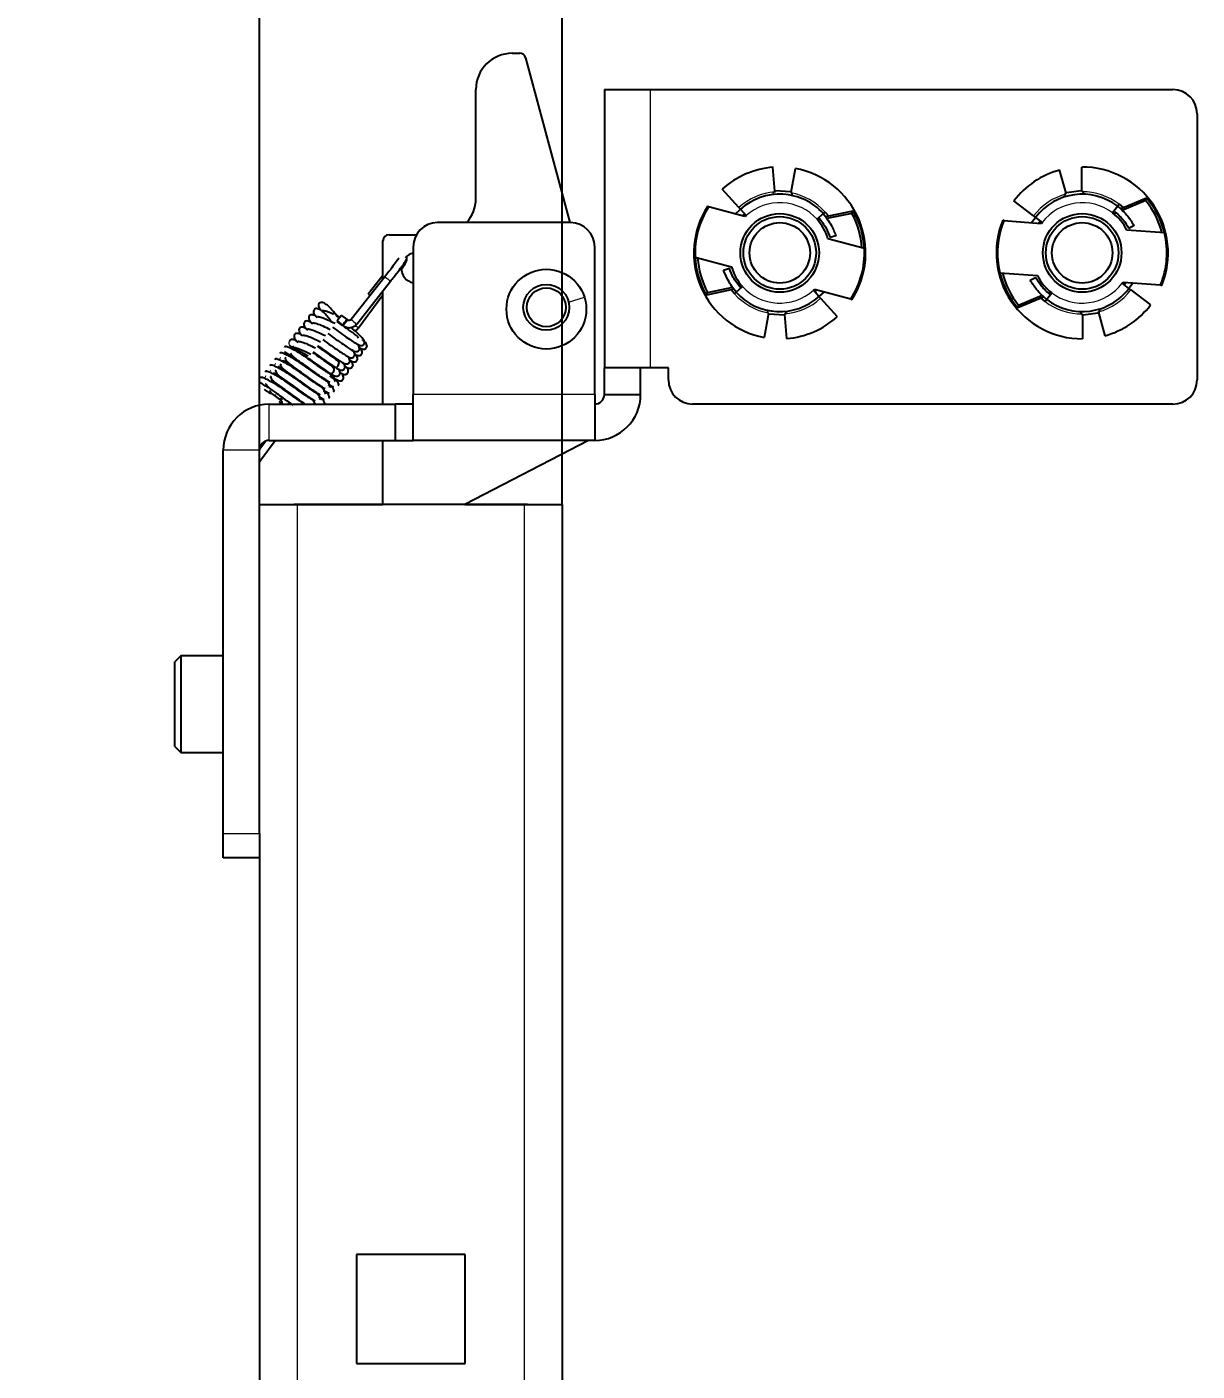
# Model space of a CAD drawing. Header units: millimetres. Extents: x -591 to 844, y -456 to 1988.
# Drawn here: x 104.4 to 201.1, y 1770.4 to 1881.5 of the extents above; entities that cross this region are included whole.
import ezdxf

# ---------------------------------------------------------------- set-up
doc = ezdxf.new("R2010")
doc.units = ezdxf.units.MM
doc.layers.add('FORMAT', color=7, linetype='Continuous')
doc.styles.add('SLDTEXTSTYLE0', font='TXT', dxfattribs={"width": 0.75})
doc.dimstyles.new('SLDDIMSTYLE1', dxfattribs={"dimtxt": 20, "dimasz": 10, "dimexe": 0, "dimexo": 0.0625, "dimgap": 5, "dimtad": 2, "dimdec": 1, "dimrnd": 1e-09, "dimzin": 12, "dimdsep": 46, "dimtxsty": 'SLDTEXTSTYLE0', "dimsah": 1, "dimcen": 0.09, "dimadec": 0, "dimazin": 3, "dimtfac": 1, "dimtmove": 0, "dimatfit": 0, "dimfxl": 0, "dimfrac": 2, "dimtolj": 1, "dimtzin": 12, "dimarcsym": 0})

# ---------------------------------------------------------------- blocks, each defined once
blk = doc.blocks.new('_D_6')
at = {"layer": 'FORMAT'}
for p, q in [((123.6, 1842.03), (123.6, 1908.14)), ((148.6, 1842.03), (148.6, 1908.14)), ((123.6, 1907.14), (104.37, 1907.14)), ((123.6, 1907.14), (148.6, 1907.14)), ((148.6, 1907.14), (167.83, 1907.14))]:
    blk.add_line(p, q, dxfattribs=at)
for points in [[(123.6, 1907.14), (113.6, 1908.68), (113.6, 1905.6)], [(148.6, 1907.14), (158.6, 1905.6), (158.6, 1908.68)]]:
    blk.add_solid(points, dxfattribs=at)
at = {"layer": 'FORMAT', "insert": (121.32, 1932.92), "char_height": 20, "attachment_point": 1, "style": 'SLDTEXTSTYLE0'}
blk.add_mtext('25', dxfattribs=at)

msp = doc.modelspace()

# ---------------------------------------------------------------- linework, layer by layer
at = {"color": 7, "linetype": 'Continuous', "lineweight": 25}
for p, q in [((144.48, 1879.32), (145.1, 1879.32)), ((145.58, 1878.95), (149.25, 1865.32)), ((141.48, 1867.32), (141.48, 1876.32)), ((152.1, 1876.32), (152.1, 1853.32)), ((152.1, 1876.32), (155.9, 1876.32)), ((155.9, 1876.32), (199.1, 1876.32)), ((201.1, 1874.32), (201.1, 1852.32)), ((166.19, 1867.92), (166.04, 1869.9)), ((167.53, 1867.85), (167.89, 1869.81)), ((190.26, 1867.76), (189.73, 1869.68)), ((191.58, 1867.94), (191.57, 1869.92)), ((163.22, 1866.58), (161.84, 1868.1)), ((167.48, 1867.88), (166.25, 1867.95)), ((191.52, 1867.96), (190.3, 1867.79)), ((187.58, 1865.88), (185.95, 1867.13)), ((194.66, 1866.84), (194.54, 1866.68)), ((194.66, 1866.84), (194.98, 1866.57)), ((194.75, 1866.47), (196.91, 1867.38)), ((196.85, 1867.14), (194.9, 1866.32)), ((196.85, 1867.14), (196.91, 1867.38)), ((160.76, 1866.61), (160.64, 1866.69)), ((163.72, 1865.82), (160.72, 1866.62)), ((162.92, 1866.03), (163.35, 1866.43)), ((163.22, 1866.58), (163.35, 1866.43)), ((163.35, 1866.43), (163.82, 1865.91)), ((163.69, 1866.06), (163.49, 1865.88)), ((170.2, 1866.07), (169.68, 1865.6)), ((169.79, 1865.7), (169.84, 1865.71)), ((170.35, 1866.2), (170.2, 1866.07)), ((170.35, 1866.2), (170.62, 1865.88)), ((170.37, 1865.82), (172.67, 1866.31)), ((172.56, 1866.09), (170.49, 1865.65)), ((172.56, 1866.09), (172.67, 1866.31)), ((187.38, 1865.3), (187.74, 1865.76)), ((187.58, 1865.88), (187.74, 1865.76)), ((187.74, 1865.76), (188.3, 1865.34)), ((194.54, 1866.68), (194.11, 1866.13)), ((194.2, 1866.24), (194.25, 1866.27)), ((194.41, 1866.11), (194.22, 1866.04)), ((149.3, 1865.32), (138.3, 1865.32)), ((169.97, 1865.54), (169.77, 1865.49)), ((185.16, 1865.46), (185.03, 1865.52)), ((188.22, 1865.23), (185.12, 1865.47)), ((188.14, 1865.46), (187.98, 1865.25)), ((188.22, 1865.39), (188.07, 1865.24)), ((198.4, 1864.47), (195.3, 1864.7)), ((195.89, 1865.08), (195.45, 1864.85)), ((133.8, 1860.65), (133.8, 1863.82)), ((134.3, 1864.32), (136.57, 1864.32)), ((173.59, 1863.18), (170.58, 1863.98)), ((171.24, 1864.24), (170.76, 1864.1)), ((136.3, 1863.32), (136.3, 1851.12)), ((151.3, 1851.12), (151.3, 1863.32)), ((159.61, 1862.47), (162.61, 1861.66)), ((161.96, 1861.4), (162.44, 1861.55)), ((184.79, 1861.18), (187.9, 1860.95)), ((133.95, 1860.85), (131.16, 1857.31)), ((131.63, 1856.94), (134.42, 1860.47)), ((133.8, 1860.96), (132.58, 1859.42)), ((134.42, 1860.47), (134.42, 1860.47)), ((162.99, 1859.58), (163.51, 1860.05)), ((163.23, 1860.11), (163.42, 1860.15)), ((187.3, 1860.57), (187.75, 1860.8)), ((195.46, 1859.89), (194.9, 1860.31)), ((194.97, 1860.25), (195.13, 1860.4)), ((194.98, 1860.41), (198.08, 1860.18)), ((195.06, 1860.19), (195.22, 1860.4)), ((195.81, 1860.35), (195.46, 1859.89)), ((198.04, 1860.19), (198.17, 1860.13)), ((131.78, 1856.63), (133.8, 1859.36)), ((133.8, 1850.32), (133.8, 1859.68)), ((162.83, 1859.82), (160.53, 1859.33)), ((160.53, 1859.33), (160.63, 1859.56)), ((160.63, 1859.56), (162.71, 1860)), ((162.85, 1859.44), (162.58, 1859.77)), ((162.85, 1859.44), (162.99, 1859.58)), ((163.4, 1859.95), (163.35, 1859.93)), ((169.84, 1859.22), (169.38, 1859.74)), ((169.47, 1859.83), (172.48, 1859.02)), ((169.51, 1859.59), (169.7, 1859.77)), ((170.28, 1859.61), (169.84, 1859.22)), ((169.98, 1859.07), (169.84, 1859.22)), ((169.98, 1859.07), (171.35, 1857.55)), ((172.43, 1859.04), (172.55, 1858.96)), ((188.45, 1859.18), (186.28, 1858.27)), ((186.34, 1858.51), (188.3, 1859.33)), ((188.54, 1858.81), (188.21, 1859.08)), ((188.54, 1858.81), (188.66, 1858.97)), ((188.66, 1858.97), (189.08, 1859.52)), ((188.79, 1859.53), (188.97, 1859.61)), ((188.99, 1859.4), (188.94, 1859.38)), ((195.62, 1859.76), (195.46, 1859.89)), ((195.62, 1859.76), (197.25, 1858.52)), ((186.28, 1858.27), (186.34, 1858.51)), ((191.67, 1857.69), (192.89, 1857.86)), ((192.94, 1857.89), (193.46, 1855.97)), ((130.04, 1857.18), (130.43, 1856.87)), ((130.8, 1857.34), (130.41, 1857.65)), ((130.43, 1856.87), (130.51, 1856.81)), ((130.88, 1857.28), (130.8, 1857.34)), ((131.16, 1857.31), (131.16, 1857.31)), ((165.67, 1857.8), (165.31, 1855.84)), ((165.72, 1857.77), (166.95, 1857.7)), ((167, 1857.73), (167.16, 1855.75)), ((191.62, 1857.71), (191.62, 1855.72)), ((125.67, 1854.68), (125.72, 1854.63)), ((126.12, 1855.56), (126.07, 1855.53)), ((126.08, 1855.19), (126.13, 1855.14)), ((126.76, 1854.62), (126.75, 1854.77)), ((124.87, 1853.65), (124.92, 1853.61)), ((125.27, 1854.16), (125.32, 1854.12)), ((125.96, 1853.6), (125.94, 1853.74)), ((126.36, 1854.11), (126.34, 1854.25)), ((124.06, 1852.63), (124.11, 1852.59)), ((124.47, 1853.14), (124.51, 1853.1)), ((125.16, 1852.57), (125.14, 1852.72)), ((125.56, 1853.08), (125.54, 1853.23)), ((155.9, 1853.32), (152.1, 1853.32)), ((152.1, 1851.12), (152.1, 1853.32)), ((155.1, 1851.12), (155.1, 1853.32)), ((157.4, 1853.32), (155.9, 1853.32)), ((157.4, 1852.32), (157.4, 1853.32)), ((123.66, 1852.12), (123.71, 1852.08)), ((123.98, 1851.55), (124.03, 1851.51)), ((124.76, 1852.06), (124.74, 1852.21)), ((124.4, 1850.32), (134.8, 1850.32)), ((124.9, 1850.99), (125.29, 1850.68)), ((125.27, 1850.46), (125.38, 1850.38)), ((125.29, 1850.68), (125.37, 1850.62)), ((125.4, 1850.34), (125.39, 1850.32)), ((126.02, 1850.32), (126.03, 1850.47)), ((128.21, 1850.3), (128.1, 1850.37)), ((128.18, 1850.38), (128.34, 1850.28)), ((134.8, 1850.32), (134.8, 1847.32)), ((136.3, 1850.32), (134.8, 1850.32)), ((136.3, 1847.32), (136.3, 1851.12)), ((151.3, 1851.12), (151.3, 1847.32)), ((152.1, 1851.12), (155.1, 1851.12)), ((199.1, 1850.32), (159.4, 1850.32)), ((124.12, 1847.27), (123.6, 1846.57)), ((123.66, 1846.84), (123.92, 1847.17)), ((123.71, 1845.71), (124.9, 1847.32)), ((124.4, 1847.32), (134.8, 1847.32)), ((133.8, 1842.02), (133.8, 1847.32)), ((134.8, 1847.32), (136.3, 1847.32)), ((151.3, 1847.32), (136.3, 1847.32)), ((150.8, 1847.32), (140.56, 1842.02)), ((120.6, 1814.82), (120.6, 1846.52)), ((123.6, 1814.82), (123.6, 1846.52)), ((123.6, 1845.56), (123.71, 1845.71)), ((123.71, 1845.71), (123.71, 1845.71)), ((123.6, 1842.02), (126.7, 1842.02)), ((126.7, 1842.03), (126.45, 1842.02)), ((126.7, 1842.03), (133.8, 1842.03)), ((145.5, 1842.02), (126.7, 1842.02)), ((140.58, 1842.03), (145.5, 1842.03)), ((145.5, 1842.02), (148.6, 1842.02)), ((148.6, 1842.02), (148.6, -229.6)), ((117.1, 1829.52), (116.6, 1829.02)), ((116.6, 1822.02), (116.6, 1829.02)), ((120.6, 1829.52), (117.1, 1829.52)), ((117.1, 1829.52), (117.1, 1821.52)), ((116.6, 1822.02), (117.1, 1821.52)), ((117.1, 1821.52), (120.6, 1821.52)), ((120.6, 1812.82), (120.6, 1814.82)), ((123.6, 1814.82), (123.6, 1812.82)), ((123.6, 1812.82), (120.6, 1812.82)), ((123.6, 1812.82), (123.6, -221.98)), ((140.6, 1780.02), (131.6, 1780.02)), ((131.6, 1780.02), (131.6, 1771.02)), ((140.6, 1771.02), (140.6, 1780.02)), ((131.6, 1771.02), (140.6, 1771.02))]:
    msp.add_line(p, q, dxfattribs=at)
at = {"color": 8, "linetype": 'Continuous', "lineweight": 18}
for p, q in [((155.9, 1876.32), (155.9, 1853.32)), ((133.95, 1860.85), (133.95, 1860.85)), ((149.15, 1858.75), (150.46, 1859.17)), ((124.4, 1847.32), (124.4, 1850.32)), ((151.3, 1851.12), (136.3, 1851.12)), ((123.6, 1846.52), (120.6, 1846.52)), ((126.7, 1842.02), (126.7, 1842.03)), ((126.7, 1842.02), (126.7, -217.35)), ((145.5, 1842.02), (145.5, 1842.03)), ((145.5, -232.5), (145.5, 1842.02)), ((120.6, 1814.82), (123.6, 1814.82))]:
    msp.add_line(p, q, dxfattribs=at)
at = {"color": 7, "linetype": 'Continuous', "lineweight": 25, "flags": 128}
for points in [[(130.04, 1857.18), (130.04, 1857.21), (130.06, 1857.27), (130.12, 1857.36), (130.18, 1857.45), (130.26, 1857.54), (130.33, 1857.61), (130.38, 1857.65), (130.41, 1857.65), (130.41, 1857.65)], [(124.89, 1847.32), (124.9, 1847.32), (124.89, 1847.32)]]:
    msp.add_lwpolyline(points, dxfattribs=at)
at = {"color": 8, "linetype": 'Continuous', "lineweight": 18, "flags": 128}
for points in [[(130.43, 1856.87), (130.43, 1856.87), (130.45, 1856.89), (130.49, 1856.93), (130.56, 1857.01), (130.63, 1857.1), (130.7, 1857.19), (130.76, 1857.27), (130.79, 1857.32), (130.8, 1857.34), (130.8, 1857.34)], [(125.4, 1850.34), (125.4, 1850.34), (125.42, 1850.32)]]:
    msp.add_lwpolyline(points, dxfattribs=at)
at = {"color": 7, "linetype": 'Continuous', "lineweight": 25}
for centre, radius in [((166.6, 1862.82), 3.25), ((166.6, 1862.82), 3), ((191.6, 1862.82), 3.25), ((191.6, 1862.82), 3), ((166.6, 1862.82), 2.5), ((191.6, 1862.82), 2.5), ((147.31, 1858.17), 3.3), ((147.3, 1858.32), 1.9), ((147.3, 1858.32), 1.61)]:
    msp.add_circle(centre, radius, dxfattribs=at)
for centre, radius, start, end in [((144.48, 1876.32), 3, 90, 180), ((145.1, 1878.82), 0.5, 15.0795, 90), ((199.1, 1874.32), 2, 0, 90), ((166.6, 1862.82), 7.1, 94.5192, 132.0192), ((166.6, 1862.82), 7.1, 327.0192, 79.5192), ((191.6, 1862.82), 7.1, 105.2121, 142.7121), ((191.6, 1862.82), 7.1, 337.7121, 90.2121), ((138.48, 1867.32), 3, 318.1897, 0), ((166.6, 1862.82), 4.85, 42.0192, 132.0192), ((191.6, 1862.82), 4.85, 52.7121, 142.7121), ((191.6, 1862.82), 6.8, 14.1439, 39.3765), ((191.6, 1862.82), 7, 13.5992, 40.5992), ((166.6, 1862.82), 7.1, 147.0192, 259.5192), ((166.6, 1862.82), 7, 147.1321, 182.9064), ((166.6, 1862.82), 4.15, 132.0192, 133.8162), ((166.6, 1862.82), 4.15, 16.2223, 42.0192), ((166.6, 1862.82), 6.8, 3.4511, 28.6836), ((166.6, 1862.82), 7, 2.9064, 29.9064), ((191.6, 1862.82), 4.15, 26.9151, 52.7121), ((138.3, 1863.32), 2, 90, 180), ((149.3, 1863.32), 2, 0, 90), ((191.6, 1862.82), 7.1, 157.7121, 270.2121), ((191.6, 1862.82), 7, 157.825, 193.5992), ((191.6, 1862.82), 4.15, 142.7121, 144.5091), ((134.3, 1863.82), 0.5, 90, 180), ((191.6, 1862.82), 7, 337.825, 13.5992), ((136.55, 1861.57), 1.25, 101.537, 137.2226), ((166.6, 1862.82), 7, 182.9064, 209.9064), ((166.6, 1862.82), 6.8, 183.4511, 208.6836), ((166.6, 1862.82), 7, 327.1321, 2.9064), ((136.55, 1861.57), 1.25, 180, 258.463), ((166.6, 1862.82), 4.15, 196.2223, 222.0192), ((191.6, 1862.82), 7, 193.5992, 220.5992), ((191.6, 1862.82), 6.8, 194.1439, 219.3765), ((191.6, 1862.82), 4.15, 206.9151, 232.7121), ((191.6, 1862.82), 4.15, 322.7121, 324.5091), ((135.2, 1862.51), 4.05, 229.7314, 232.4533), ((166.6, 1862.82), 4.85, 222.0192, 312.0192), ((166.6, 1862.82), 4.15, 312.0192, 313.8162), ((191.6, 1862.82), 4.85, 232.7121, 322.7121), ((191.6, 1862.82), 7.1, 285.2121, 322.7121), ((166.6, 1862.82), 7.1, 274.5192, 312.0192), ((159.4, 1852.32), 2, 180, 270), ((199.1, 1852.32), 2, 270, 0), ((124.4, 1846.52), 3.8, 90, 180), ((151.3, 1851.12), 3.8, 270, 0), ((151.3, 1851.12), 0.8, 270, 0), ((124.4, 1846.52), 0.8, 90, 180), ((145.5, 1838.93), 3.1, 85.3967, 90)]:
    msp.add_arc(centre, radius, start, end, dxfattribs=at)
at = {"color": 8, "linetype": 'Continuous', "lineweight": 18}
for centre, radius, start, end in [((166.6, 1862.82), 5.05, 94.5192, 132.0192), ((191.6, 1862.82), 5.05, 52.7121, 90.2121), ((166.6, 1862.82), 4.15, 42.0192, 132.0192), ((166.6, 1862.82), 5.05, 42.0192, 79.5192), ((191.6, 1862.82), 5.05, 105.2121, 142.7121), ((191.6, 1862.82), 4.15, 52.7121, 142.7121), ((145, 1874.35), 17.44, 230.7113, 232.6809), ((166.6, 1862.82), 4.15, 222.0192, 312.0192), ((191.6, 1862.82), 4.15, 232.7121, 322.7121), ((166.6, 1862.82), 5.05, 222.0192, 259.5192), ((166.6, 1862.82), 5.05, 274.5192, 312.0192), ((191.6, 1862.82), 5.05, 285.2121, 322.7121), ((191.6, 1862.82), 5.05, 232.7121, 270.2121), ((128.53, 1858.76), 2.78, 315.5111, 327.8892), ((142.07, 1870.64), 17.22, 230.7026, 232.6978), ((137.33, 1864.57), 9.69, 233.0415, 235.052), ((126.31, 1855.38), 0.295, 115.8344, 267.3472), ((124.31, 1851.72), 1.43, 313.3522, 323.8809), ((124.37, 1851.67), 1.45, 313.3721, 323.9619), ((125.25, 1847.99), 2.75, 233.1851, 236.0311)]:
    msp.add_arc(centre, radius, start, end, dxfattribs=at)
at = {"color": 7, "linetype": 'Continuous', "lineweight": 25}
for points, knots in [([(166.05, 1867.64), (166.09, 1867.79), (166.14, 1867.96), (166.23, 1867.9), (166.25, 1867.89)], [0, 0, 0, 0, 0.832234, 1, 1, 1, 1]), ([(167.65, 1867.56), (167.62, 1867.71), (167.59, 1867.88), (167.49, 1867.83), (167.47, 1867.82)], [0, 0, 0, 0, 0.8322341, 1, 1, 1, 1]), ([(191.75, 1867.67), (191.7, 1867.81), (191.63, 1867.98), (191.54, 1867.91), (191.53, 1867.9)], [0, 0, 0, 0, 0.832234, 1, 1, 1, 1]), ([(190.16, 1867.46), (190.18, 1867.6), (190.19, 1867.78), (190.3, 1867.74), (190.31, 1867.73)], [0, 0, 0, 0, 0.832234, 1, 1, 1, 1]), ([(169.83, 1865.74), (170.05, 1865.46), (170.44, 1864.95), (170.66, 1864.36), (170.76, 1864.1)], [0, 0, 0, 0, 0.559785, 1, 1, 1, 1]), ([(170.2, 1866.07), (170.44, 1865.75), (170.87, 1865.19), (171.12, 1864.53), (171.24, 1864.24)], [0, 0, 0, 0, 0.559866, 1, 1, 1, 1]), ([(194.23, 1866.28), (194.5, 1866.05), (194.98, 1865.63), (195.3, 1865.09), (195.45, 1864.85)], [0, 0, 0, 0, 0.559785, 1, 1, 1, 1]), ([(194.54, 1866.68), (194.83, 1866.42), (195.35, 1865.94), (195.73, 1865.34), (195.89, 1865.08)], [0, 0, 0, 0, 0.559866, 1, 1, 1, 1]), ([(135.1, 1862.38), (135.08, 1862.35), (135, 1862.23), (134.73, 1861.86), (134.35, 1861.35), (134.07, 1860.99), (133.95, 1860.85)], [0, 0, 0, 0, 0.120445, 0.428404, 0.764758, 1, 1, 1, 1]), ([(134.42, 1860.47), (134.51, 1860.59), (134.77, 1860.92), (135.18, 1861.45), (135.55, 1861.96), (135.7, 1862.19), (135.76, 1862.31), (135.78, 1862.38), (135.79, 1862.46), (135.78, 1862.51), (135.77, 1862.53)], [0, 0, 0, 0, 0.122972, 0.357795, 0.597296, 0.840144, 0.906241, 0.947144, 0.977555, 1, 1, 1, 1]), ([(135.31, 1861.45), (135.38, 1861.55), (135.58, 1861.83), (135.68, 1862), (135.74, 1862.11), (135.76, 1862.17), (135.77, 1862.24), (135.77, 1862.3), (135.76, 1862.32)], [0, 0, 0, 0, 0.243765, 0.698545, 0.834124, 0.900377, 0.952573, 1, 1, 1, 1]), ([(162.99, 1859.58), (162.76, 1859.89), (162.33, 1860.46), (162.07, 1861.11), (161.96, 1861.4)], [0, 0, 0, 0, 0.559866, 1, 1, 1, 1]), ([(163.37, 1859.91), (163.15, 1860.19), (162.75, 1860.69), (162.53, 1861.29), (162.44, 1861.55)], [0, 0, 0, 0, 0.559785, 1, 1, 1, 1]), ([(188.66, 1858.97), (188.37, 1859.23), (187.84, 1859.7), (187.47, 1860.3), (187.3, 1860.57)], [0, 0, 0, 0, 0.559866, 1, 1, 1, 1]), ([(188.96, 1859.36), (188.69, 1859.6), (188.22, 1860.02), (187.89, 1860.56), (187.75, 1860.8)], [0, 0, 0, 0, 0.5597848, 1, 1, 1, 1]), ([(129.54, 1857.14), (129.35, 1857.39), (129.05, 1857.77), (128.65, 1858.12), (128.35, 1858.24), (128.16, 1858.2), (128.07, 1858.08), (128.04, 1857.84), (128.19, 1857.66), (128.28, 1857.55)], [0, 0, 0, 0, 0.254321, 0.402331, 0.510907, 0.662194, 0.742939, 0.830862, 1, 1, 1, 1]), ([(130.09, 1857.48), (129.85, 1857.79), (129.51, 1858.24), (129.06, 1858.63), (128.75, 1858.74), (128.56, 1858.71), (128.47, 1858.59), (128.44, 1858.35), (128.59, 1858.18), (128.68, 1858.06)], [0, 0, 0, 0, 0.298435, 0.437746, 0.539892, 0.682205, 0.758172, 0.840902, 1, 1, 1, 1]), ([(128.78, 1858.08), (128.77, 1858.08), (128.75, 1858.06), (128.85, 1858.08), (129.15, 1858), (129.47, 1857.88), (129.68, 1857.78), (129.7, 1857.77)], [0, 0, 0, 0, 0.0216117, 0.2770337, 0.5940052, 0.961278, 1, 1, 1, 1]), ([(130.29, 1857.42), (130.17, 1857.52), (129.97, 1857.69), (129.8, 1857.85), (129.73, 1857.91)], [0, 0, 0, 0, 0.595665, 1, 1, 1, 1]), ([(165.55, 1858.09), (165.58, 1857.94), (165.61, 1857.77), (165.71, 1857.82), (165.72, 1857.83)], [0, 0, 0, 0, 0.832234, 1, 1, 1, 1]), ([(167.15, 1858.01), (167.11, 1857.86), (167.06, 1857.69), (166.96, 1857.75), (166.95, 1857.76)], [0, 0, 0, 0, 0.832234, 1, 1, 1, 1]), ([(191.45, 1857.98), (191.5, 1857.84), (191.56, 1857.67), (191.65, 1857.74), (191.67, 1857.75)], [0, 0, 0, 0, 0.832234, 1, 1, 1, 1]), ([(193.03, 1858.19), (193.02, 1858.04), (193, 1857.86), (192.9, 1857.91), (192.88, 1857.92)], [0, 0, 0, 0, 0.8322341, 1, 1, 1, 1]), ([(128, 1856.94), (127.94, 1857), (127.79, 1857.13), (127.54, 1857.21), (127.35, 1857.18), (127.27, 1857.06), (127.24, 1856.82), (127.38, 1856.64), (127.48, 1856.53)], [0, 0, 0, 0, 0.1166621, 0.2771251, 0.5007524, 0.6200676, 0.7499614, 1, 1, 1, 1]), ([(128.4, 1857.45), (128.34, 1857.51), (128.2, 1857.64), (127.95, 1857.72), (127.75, 1857.69), (127.67, 1857.57), (127.65, 1857.32), (127.79, 1857.11), (127.92, 1856.98), (127.92, 1856.98)], [0, 0, 0, 0, 0.112049, 0.265984, 0.480497, 0.594967, 0.7196, 0.988872, 1, 1, 1, 1]), ([(127.98, 1857.05), (128, 1857.05), (128.03, 1857.05), (128.34, 1856.99), (128.83, 1856.79), (129.23, 1856.59), (129.44, 1856.49)], [0, 0, 0, 0, 0.148836, 0.396558, 0.683727, 1, 1, 1, 1]), ([(128.39, 1857.56), (128.4, 1857.56), (128.44, 1857.56), (128.75, 1857.5), (129.23, 1857.3), (129.63, 1857.1), (129.84, 1857)], [0, 0, 0, 0, 0.149242, 0.397523, 0.685271, 1, 1, 1, 1]), ([(131.78, 1855.78), (131.76, 1855.82), (131.73, 1855.9), (131.5, 1856.07), (131.19, 1856.3), (130.85, 1856.54), (130.45, 1856.83), (130.16, 1857.03), (130.01, 1857.14)], [0, 0, 0, 0, 0.134267, 0.352185, 0.489336, 0.645657, 0.817803, 1, 1, 1, 1]), ([(130.51, 1856.81), (130.6, 1856.76), (130.77, 1856.65), (131.08, 1856.62), (131.37, 1856.71), (131.55, 1856.84), (131.62, 1856.93), (131.63, 1856.94)], [0, 0, 0, 0, 0.241852, 0.482958, 0.724075, 0.954441, 1, 1, 1, 1]), ([(131.16, 1857.31), (131.15, 1857.3), (131.11, 1857.26), (131.04, 1857.24), (130.96, 1857.24), (130.91, 1857.26), (130.89, 1857.28), (130.88, 1857.28)], [0, 0, 0, 0, 0.2417112, 0.4817196, 0.7220595, 0.953296, 1, 1, 1, 1]), ([(126.5, 1855.61), (126.48, 1855.62), (126.43, 1855.65), (126.37, 1855.67), (126.3, 1855.67), (126.22, 1855.66), (126.15, 1855.63), (126.12, 1855.59), (126.11, 1855.58)], [0, 0, 0, 0, 0.16821, 0.334597, 0.492682, 0.639712, 0.895455, 1, 1, 1, 1]), ([(126.79, 1855.41), (126.72, 1855.47), (126.58, 1855.6), (126.35, 1855.68), (126.24, 1855.65), (126.19, 1855.63)], [0, 0, 0, 0, 0.263202, 0.6223385, 1, 1, 1, 1]), ([(127.19, 1855.93), (127.13, 1855.98), (126.98, 1856.11), (126.73, 1856.19), (126.54, 1856.16), (126.46, 1856.04), (126.43, 1855.8), (126.57, 1855.64), (126.66, 1855.53)], [0, 0, 0, 0, 0.118567, 0.282042, 0.509898, 0.631431, 0.76371, 1, 1, 1, 1]), ([(127.59, 1856.43), (127.53, 1856.49), (127.39, 1856.62), (127.14, 1856.7), (126.95, 1856.67), (126.86, 1856.55), (126.84, 1856.31), (126.98, 1856.13), (127.08, 1856.01)], [0, 0, 0, 0, 0.116537, 0.277021, 0.500692, 0.620012, 0.749896, 1, 1, 1, 1]), ([(127.17, 1856.04), (127.19, 1856.03), (127.22, 1856.03), (127.53, 1855.97), (128.02, 1855.78), (128.42, 1855.57), (128.63, 1855.47)], [0, 0, 0, 0, 0.148028, 0.394639, 0.680654, 1, 1, 1, 1]), ([(127.58, 1856.55), (127.59, 1856.54), (127.63, 1856.54), (127.93, 1856.48), (128.42, 1856.28), (128.83, 1856.08), (129.04, 1855.98)], [0, 0, 0, 0, 0.148432, 0.395597, 0.682188, 1, 1, 1, 1]), ([(128.84, 1855.65), (129.06, 1855.49), (129.49, 1855.18), (130.08, 1854.76), (130.52, 1854.47), (130.9, 1854.24), (131.13, 1854.13), (131.3, 1854.16), (131.4, 1854.23), (131.47, 1854.35), (131.46, 1854.52), (131.4, 1854.64), (131.27, 1854.78), (131.26, 1854.78)], [0, 0, 0, 0, 0.15508, 0.29788, 0.419005, 0.519987, 0.674799, 0.726992, 0.761209, 0.792065, 0.843578, 0.998885, 1, 1, 1, 1]), ([(129.24, 1856.16), (129.47, 1856), (129.9, 1855.68), (130.49, 1855.27), (130.92, 1854.98), (131.3, 1854.74), (131.53, 1854.64), (131.71, 1854.67), (131.81, 1854.74), (131.87, 1854.86), (131.86, 1855.03), (131.81, 1855.15), (131.67, 1855.29), (131.67, 1855.29)], [0, 0, 0, 0, 0.1559383, 0.298743, 0.4198335, 0.5208454, 0.6756923, 0.7278856, 0.7621012, 0.7929537, 0.8444574, 0.9997624, 1, 1, 1, 1]), ([(129.64, 1856.67), (129.87, 1856.5), (130.3, 1856.19), (130.89, 1855.78), (131.33, 1855.48), (131.71, 1855.25), (131.94, 1855.15), (132.11, 1855.18), (132.21, 1855.25), (132.28, 1855.37), (132.27, 1855.54), (132.1, 1855.79), (131.69, 1856.19), (131.32, 1856.52), (131.16, 1856.66)], [0, 0, 0, 0, 0.120536, 0.230319, 0.323379, 0.401055, 0.520119, 0.560242, 0.586543, 0.610259, 0.649844, 0.769232, 0.897485, 1, 1, 1, 1]), ([(131.47, 1856.39), (131.48, 1856.39), (131.59, 1856.42), (131.69, 1856.52), (131.77, 1856.61), (131.78, 1856.63)], [0, 0, 0, 0, 0.1335936, 0.8570244, 1, 1, 1, 1]), ([(131.85, 1854.98), (131.98, 1854.92), (132.15, 1854.84), (132.32, 1854.88), (132.42, 1854.95), (132.49, 1855.08), (132.47, 1855.24), (132.37, 1855.41), (132.16, 1855.6), (132.1, 1855.66)], [0, 0, 0, 0, 0.285253, 0.383035, 0.447706, 0.505871, 0.601187, 0.885791, 1, 1, 1, 1]), ([(129.26, 1852.16), (129.23, 1852.17), (129.18, 1852.19), (128.98, 1852.32), (128.74, 1852.48), (128.41, 1852.71), (128.02, 1852.98), (127.54, 1853.32), (126.99, 1853.71), (126.42, 1854.08), (125.93, 1854.35), (125.57, 1854.52), (125.3, 1854.6), (125.28, 1854.54), (125.27, 1854.5)], [0, 0, 0, 0, 0.0714296, 0.1410831, 0.205433, 0.2627143, 0.3529382, 0.4190339, 0.5075199, 0.6319909, 0.7064074, 0.7927459, 0.891142, 1, 1, 1, 1]), ([(129.67, 1852.67), (129.64, 1852.68), (129.58, 1852.7), (129.39, 1852.82), (129.14, 1852.99), (128.81, 1853.21), (128.42, 1853.49), (127.95, 1853.83), (127.4, 1854.22), (126.82, 1854.59), (126.33, 1854.86), (125.97, 1855.03), (125.7, 1855.11), (125.68, 1855.05), (125.67, 1855.01)], [0, 0, 0, 0, 0.070834, 0.14046, 0.204799, 0.262083, 0.352331, 0.418393, 0.506857, 0.631338, 0.705759, 0.792061, 0.890442, 1, 1, 1, 1]), ([(125.69, 1854.65), (125.77, 1854.58), (125.93, 1854.44), (126.21, 1854.32), (126.34, 1854.25)], [0, 0, 0, 0, 0.505287, 1, 1, 1, 1]), ([(126.1, 1855.16), (126.18, 1855.09), (126.34, 1854.95), (126.74, 1854.78), (127.15, 1854.57), (127.46, 1854.39), (127.62, 1854.3)], [0, 0, 0, 0, 0.25864, 0.513489, 0.757273, 1, 1, 1, 1]), ([(126.15, 1854.53), (126.2, 1854.45), (126.29, 1854.3), (126.64, 1854.02), (127.09, 1853.71), (127.62, 1853.33), (128.15, 1852.95), (128.62, 1852.62), (128.98, 1852.38), (129.27, 1852.19), (129.36, 1852.15), (129.41, 1852.12)], [0, 0, 0, 0, 0.137088, 0.248655, 0.334921, 0.444456, 0.587859, 0.676604, 0.777548, 0.88764, 1, 1, 1, 1]), ([(126.43, 1855.08), (126.39, 1855.06), (126.31, 1855.01), (126.41, 1855.02), (126.71, 1854.96), (127.21, 1854.76), (127.61, 1854.56), (127.83, 1854.45)], [0, 0, 0, 0, 0.1867751, 0.3397809, 0.5298534, 0.7503998, 1, 1, 1, 1]), ([(126.77, 1855.53), (126.78, 1855.53), (126.82, 1855.52), (127.12, 1855.46), (127.61, 1855.27), (128.02, 1855.06), (128.23, 1854.96)], [0, 0, 0, 0, 0.147088, 0.393301, 0.678923, 1, 1, 1, 1]), ([(129.62, 1852.89), (129.63, 1852.9), (129.67, 1852.93), (129.82, 1853.19), (129.71, 1853.34), (129.48, 1853.53), (129.16, 1853.76), (128.82, 1854), (128.42, 1854.29), (128.14, 1854.49), (128, 1854.59)], [0, 0, 0, 0, 0.060221, 0.301118, 0.413411, 0.562347, 0.656204, 0.76307, 0.880614, 1, 1, 1, 1]), ([(128.03, 1854.63), (128.25, 1854.47), (128.68, 1854.16), (129.27, 1853.75), (129.71, 1853.45), (130.09, 1853.22), (130.32, 1853.11), (130.5, 1853.14), (130.6, 1853.21), (130.67, 1853.33), (130.66, 1853.5), (130.6, 1853.62), (130.46, 1853.76), (130.46, 1853.76)], [0, 0, 0, 0, 0.153363, 0.296153, 0.417346, 0.518269, 0.67301, 0.725203, 0.759423, 0.790284, 0.841817, 0.997129, 1, 1, 1, 1]), ([(130.02, 1853.4), (130.03, 1853.41), (130.07, 1853.44), (130.22, 1853.7), (130.11, 1853.85), (129.88, 1854.04), (129.57, 1854.26), (129.23, 1854.51), (128.83, 1854.79), (128.54, 1855), (128.4, 1855.1)], [0, 0, 0, 0, 0.06549, 0.304753, 0.416324, 0.564262, 0.657467, 0.763613, 0.880393, 1, 1, 1, 1]), ([(128.43, 1855.14), (128.66, 1854.98), (129.09, 1854.67), (129.67, 1854.26), (130.11, 1853.96), (130.49, 1853.73), (130.72, 1853.62), (130.9, 1853.65), (131, 1853.72), (131.07, 1853.84), (131.06, 1854.01), (131, 1854.13), (130.86, 1854.27), (130.86, 1854.27)], [0, 0, 0, 0, 0.154222, 0.297017, 0.418176, 0.519128, 0.673905, 0.726098, 0.760317, 0.791174, 0.842698, 0.998007, 1, 1, 1, 1]), ([(131.45, 1854.46), (131.45, 1854.46), (131.62, 1854.37), (131.76, 1854.32), (131.94, 1854.35), (132.04, 1854.43), (132.1, 1854.55), (132.09, 1854.72), (131.98, 1854.86), (131.89, 1854.97)], [0, 0, 0, 0, 0.004376, 0.328637, 0.438627, 0.511376, 0.576808, 0.684045, 1, 1, 1, 1]), ([(128.46, 1851.14), (128.43, 1851.15), (128.37, 1851.17), (128.17, 1851.3), (127.93, 1851.46), (127.59, 1851.69), (127.2, 1851.97), (126.73, 1852.31), (126.18, 1852.7), (125.61, 1853.07), (125.11, 1853.34), (124.76, 1853.5), (124.5, 1853.58), (124.47, 1853.52), (124.46, 1853.48)], [0, 0, 0, 0, 0.072622, 0.142331, 0.206702, 0.263977, 0.354153, 0.420316, 0.508847, 0.633296, 0.707705, 0.794116, 0.892543, 1, 1, 1, 1]), ([(128.86, 1851.65), (128.83, 1851.66), (128.78, 1851.68), (128.58, 1851.81), (128.33, 1851.97), (128, 1852.2), (127.61, 1852.47), (127.14, 1852.82), (126.58, 1853.21), (126.01, 1853.57), (125.52, 1853.84), (125.16, 1854.01), (124.9, 1854.09), (124.88, 1854.03), (124.86, 1853.99)], [0, 0, 0, 0, 0.072026, 0.141707, 0.206067, 0.263346, 0.353545, 0.419675, 0.508183, 0.632643, 0.707056, 0.793431, 0.891842, 1, 1, 1, 1]), ([(125.14, 1853.43), (125.15, 1853.43), (125.24, 1853.36), (125.4, 1853.29), (125.54, 1853.23)], [0, 0, 0, 0, 0.062159, 1, 1, 1, 1]), ([(125.36, 1853.66), (125.33, 1853.62), (125.28, 1853.56), (125.48, 1853.28), (125.83, 1853.01), (126.27, 1852.69), (126.8, 1852.32), (127.34, 1851.93), (127.8, 1851.6), (128.16, 1851.36), (128.46, 1851.17), (128.56, 1851.13), (128.6, 1851.1)], [0, 0, 0, 0, 0.143336, 0.262559, 0.357673, 0.431245, 0.524711, 0.647074, 0.722736, 0.80884, 0.9028, 1, 1, 1, 1]), ([(125.55, 1853.94), (125.55, 1853.94), (125.64, 1853.87), (125.8, 1853.8), (125.94, 1853.74)], [0, 0, 0, 0, 0.062662, 1, 1, 1, 1]), ([(125.76, 1854.17), (125.73, 1854.13), (125.69, 1854.07), (125.89, 1853.79), (126.23, 1853.52), (126.68, 1853.2), (127.21, 1852.82), (127.74, 1852.44), (128.21, 1852.11), (128.57, 1851.87), (128.87, 1851.68), (128.96, 1851.64), (129.01, 1851.61)], [0, 0, 0, 0, 0.143922, 0.263125, 0.358281, 0.431871, 0.525337, 0.6477, 0.723393, 0.809513, 0.903463, 1, 1, 1, 1]), ([(127.63, 1854.12), (127.85, 1853.96), (128.28, 1853.65), (128.86, 1853.24), (129.3, 1852.94), (129.68, 1852.71), (129.92, 1852.6), (130.09, 1852.63), (130.19, 1852.7), (130.26, 1852.82), (130.26, 1852.99), (130.2, 1853.11), (130.06, 1853.25), (130.05, 1853.25)], [0, 0, 0, 0, 0.152505, 0.295288, 0.416515, 0.51741, 0.672115, 0.724307, 0.758529, 0.789392, 0.840935, 0.99625, 1, 1, 1, 1]), ([(130.25, 1852.92), (130.27, 1852.91), (130.44, 1852.81), (130.6, 1852.76), (130.78, 1852.79), (130.87, 1852.86), (130.94, 1852.98), (130.93, 1853.15), (130.87, 1853.27), (130.73, 1853.4), (130.73, 1853.4)], [0, 0, 0, 0, 0.026667, 0.341775, 0.448732, 0.519486, 0.583132, 0.687475, 0.998784, 1, 1, 1, 1]), ([(130.65, 1853.43), (130.66, 1853.43), (130.83, 1853.33), (130.98, 1853.28), (131.16, 1853.31), (131.26, 1853.38), (131.33, 1853.51), (131.32, 1853.67), (131.2, 1853.82), (131.12, 1853.92)], [0, 0, 0, 0, 0.019383, 0.33748, 0.445428, 0.516833, 0.581062, 0.68635, 1, 1, 1, 1]), ([(131.05, 1853.95), (131.06, 1853.95), (131.22, 1853.85), (131.37, 1853.8), (131.55, 1853.83), (131.65, 1853.91), (131.71, 1854.03), (131.71, 1854.19), (131.59, 1854.34), (131.5, 1854.45)], [0, 0, 0, 0, 0.011955, 0.333103, 0.442062, 0.514132, 0.578957, 0.68521, 1, 1, 1, 1]), ([(127.3, 1850.32), (127.23, 1850.37), (127.1, 1850.46), (126.78, 1850.68), (126.39, 1850.95), (125.92, 1851.29), (125.36, 1851.69), (124.79, 1852.05), (124.3, 1852.32), (123.95, 1852.48), (123.69, 1852.56), (123.67, 1852.5), (123.66, 1852.46)], [0, 0, 0, 0, 0.062108, 0.129924, 0.236653, 0.315079, 0.419967, 0.567307, 0.655413, 0.757825, 0.874412, 1, 1, 1, 1]), ([(128.05, 1850.63), (128.03, 1850.64), (127.97, 1850.66), (127.77, 1850.79), (127.52, 1850.95), (127.19, 1851.18), (126.8, 1851.46), (126.32, 1851.8), (125.77, 1852.19), (125.2, 1852.56), (124.71, 1852.83), (124.36, 1852.99), (124.09, 1853.07), (124.07, 1853.01), (124.06, 1852.97)], [0, 0, 0, 0, 0.073219, 0.142955, 0.207336, 0.264609, 0.354761, 0.420957, 0.509511, 0.633948, 0.708354, 0.794802, 0.893243, 1, 1, 1, 1]), ([(124.55, 1852.64), (124.52, 1852.6), (124.48, 1852.54), (124.67, 1852.26), (125.01, 1852), (125.46, 1851.68), (125.99, 1851.3), (126.53, 1850.91), (126.99, 1850.59), (127.24, 1850.42), (127.33, 1850.36), (127.34, 1850.36)], [0, 0, 0, 0, 0.1755438, 0.3228102, 0.4401549, 0.5309528, 0.6463652, 0.7974625, 0.8908092, 0.9970937, 1, 1, 1, 1]), ([(124.74, 1852.92), (124.75, 1852.92), (124.84, 1852.85), (125, 1852.78), (125.14, 1852.72)], [0, 0, 0, 0, 0.061642, 1, 1, 1, 1]), ([(124.95, 1853.15), (124.93, 1853.11), (124.88, 1853.05), (125.08, 1852.77), (125.42, 1852.5), (125.87, 1852.19), (126.4, 1851.81), (126.93, 1851.42), (127.4, 1851.1), (127.76, 1850.85), (128.06, 1850.66), (128.15, 1850.62), (128.2, 1850.59)], [0, 0, 0, 0, 0.14275, 0.261994, 0.357066, 0.430618, 0.524085, 0.646449, 0.722078, 0.808168, 0.902138, 1, 1, 1, 1]), ([(129.42, 1852.66), (129.48, 1852.62), (129.66, 1852.5), (129.97, 1852.34), (130.21, 1852.23), (130.39, 1852.26), (130.49, 1852.34), (130.55, 1852.46), (130.54, 1852.63), (130.48, 1852.75), (130.34, 1852.88), (130.34, 1852.88)], [0, 0, 0, 0, 0.072256, 0.233409, 0.481096, 0.565186, 0.620818, 0.670861, 0.752913, 0.997672, 1, 1, 1, 1]), ([(129.77, 1852.21), (129.8, 1852.23), (129.86, 1852.28), (129.77, 1852.49), (129.64, 1852.68), (129.53, 1852.8), (129.52, 1852.81)], [0, 0, 0, 0, 0.332523, 0.65538, 0.968405, 1, 1, 1, 1]), ([(129.96, 1852.29), (129.93, 1852.3), (129.87, 1852.33), (129.71, 1852.42), (129.57, 1852.5), (129.52, 1852.53)], [0, 0, 0, 0, 0.410841, 0.814741, 1, 1, 1, 1]), ([(129.59, 1852.69), (129.61, 1852.68), (129.66, 1852.67), (129.69, 1852.65), (129.7, 1852.64)], [0, 0, 0, 0, 0.426986, 1, 1, 1, 1]), ([(129.83, 1852.31), (129.83, 1852.31), (129.86, 1852.32), (129.91, 1852.31), (129.98, 1852.3), (130.02, 1852.27), (130.05, 1852.26)], [0, 0, 0, 0, 0.044292, 0.355485, 0.683075, 1, 1, 1, 1]), ([(130.1, 1851.86), (130.12, 1851.88), (130.18, 1851.93), (130.09, 1852.12), (129.93, 1852.31), (129.86, 1852.4)], [0, 0, 0, 0, 0.348014, 0.68511, 1, 1, 1, 1]), ([(129.88, 1852.31), (129.9, 1852.31), (129.95, 1852.3), (129.98, 1852.27), (130, 1852.26)], [0, 0, 0, 0, 0.44173, 1, 1, 1, 1]), ([(123.68, 1852.1), (123.76, 1852.02), (123.92, 1851.89), (124.2, 1851.76), (124.34, 1851.7)], [0, 0, 0, 0, 0.513134, 1, 1, 1, 1]), ([(124, 1851.52), (124.09, 1851.46), (124.25, 1851.33), (124.54, 1851.21), (124.68, 1851.15)], [0, 0, 0, 0, 0.512882, 1, 1, 1, 1]), ([(124.13, 1851.99), (124.12, 1851.99), (124.12, 1851.95), (124.28, 1851.74), (124.61, 1851.49), (125.06, 1851.17), (125.58, 1850.8), (126.05, 1850.46), (126.3, 1850.28), (126.36, 1850.24)], [0, 0, 0, 0, 0.012735, 0.231791, 0.406235, 0.541237, 0.712882, 0.937603, 1, 1, 1, 1]), ([(124.44, 1851.44), (124.44, 1851.44), (124.43, 1851.4), (124.59, 1851.2), (124.92, 1850.96), (125.21, 1850.77), (125.33, 1850.69)], [0, 0, 0, 0, 0.016293, 0.431071, 0.761426, 1, 1, 1, 1]), ([(128.39, 1851.16), (128.4, 1851.15), (128.45, 1851.14), (128.48, 1851.12), (128.49, 1851.11)], [0, 0, 0, 0, 0.426495, 1, 1, 1, 1]), ([(128.57, 1850.68), (128.59, 1850.71), (128.65, 1850.75), (128.59, 1850.92), (128.46, 1851.09), (128.41, 1851.15)], [0, 0, 0, 0, 0.3772957, 0.7525179, 1, 1, 1, 1]), ([(128.79, 1851.67), (128.81, 1851.66), (128.85, 1851.65), (128.88, 1851.63), (128.9, 1851.62)], [0, 0, 0, 0, 0.427242, 1, 1, 1, 1]), ([(128.97, 1851.19), (129, 1851.22), (129.05, 1851.26), (128.99, 1851.43), (128.86, 1851.6), (128.81, 1851.67)], [0, 0, 0, 0, 0.3798732, 0.7546269, 1, 1, 1, 1]), ([(129.18, 1851.24), (129.16, 1851.26), (129.1, 1851.28), (128.95, 1851.36), (128.88, 1851.4)], [0, 0, 0, 0, 0.519279, 1, 1, 1, 1]), ([(128.98, 1851.41), (129.04, 1851.37), (129.22, 1851.26), (129.29, 1851.23), (129.34, 1851.21)], [0, 0, 0, 0, 0.36803, 1, 1, 1, 1]), ([(129.01, 1851.26), (129.03, 1851.26), (129.07, 1851.27), (129.14, 1851.27), (129.21, 1851.25), (129.25, 1851.22), (129.27, 1851.21)], [0, 0, 0, 0, 0.2122902, 0.4675259, 0.736213, 1, 1, 1, 1]), ([(129.11, 1851.27), (129.13, 1851.26), (129.17, 1851.25), (129.21, 1851.23), (129.22, 1851.22)], [0, 0, 0, 0, 0.441798, 1, 1, 1, 1]), ([(129.32, 1850.82), (129.35, 1850.84), (129.4, 1850.88), (129.34, 1851.05), (129.21, 1851.2), (129.16, 1851.26)], [0, 0, 0, 0, 0.389937, 0.77371, 1, 1, 1, 1]), ([(129.19, 1852.18), (129.21, 1852.17), (129.25, 1852.16), (129.28, 1852.14), (129.3, 1852.13)], [0, 0, 0, 0, 0.42738, 1, 1, 1, 1]), ([(129.37, 1851.7), (129.4, 1851.73), (129.46, 1851.77), (129.39, 1851.95), (129.27, 1852.11), (129.22, 1852.18)], [0, 0, 0, 0, 0.3824423, 0.7567257, 1, 1, 1, 1]), ([(129.57, 1851.77), (129.54, 1851.78), (129.49, 1851.8), (129.35, 1851.88), (129.28, 1851.92)], [0, 0, 0, 0, 0.527758, 1, 1, 1, 1]), ([(129.38, 1851.92), (129.44, 1851.88), (129.61, 1851.78), (129.68, 1851.75), (129.72, 1851.74)], [0, 0, 0, 0, 0.353749, 1, 1, 1, 1]), ([(129.42, 1851.78), (129.43, 1851.79), (129.47, 1851.79), (129.52, 1851.79), (129.59, 1851.77), (129.64, 1851.75), (129.66, 1851.73)], [0, 0, 0, 0, 0.122445, 0.407654, 0.707892, 1, 1, 1, 1]), ([(129.5, 1851.79), (129.52, 1851.78), (129.56, 1851.77), (129.59, 1851.75), (129.61, 1851.74)], [0, 0, 0, 0, 0.442019, 1, 1, 1, 1]), ([(129.71, 1851.34), (129.74, 1851.36), (129.79, 1851.41), (129.72, 1851.57), (129.6, 1851.72), (129.55, 1851.78)], [0, 0, 0, 0, 0.3925346, 0.7757858, 1, 1, 1, 1]), ([(125.37, 1850.62), (125.38, 1850.6), (125.42, 1850.57), (125.44, 1850.49), (125.44, 1850.42), (125.42, 1850.37), (125.4, 1850.34), (125.4, 1850.34)], [0, 0, 0, 0, 0.241895, 0.484471, 0.726557, 0.955709, 1, 1, 1, 1]), ([(127.98, 1850.65), (128, 1850.64), (128.04, 1850.63), (128.07, 1850.61), (128.09, 1850.6)], [0, 0, 0, 0, 0.425063, 1, 1, 1, 1]), ([(128.2, 1850.32), (128.19, 1850.36), (128.17, 1850.44), (128.06, 1850.58), (128.01, 1850.64)], [0, 0, 0, 0, 0.504298, 1, 1, 1, 1]), ([(128.8, 1850.72), (128.77, 1850.73), (128.71, 1850.75), (128.56, 1850.84), (128.49, 1850.89)], [0, 0, 0, 0, 0.511282, 1, 1, 1, 1]), ([(128.58, 1850.89), (128.65, 1850.85), (128.83, 1850.74), (128.91, 1850.71), (128.95, 1850.69)], [0, 0, 0, 0, 0.381464, 1, 1, 1, 1]), ([(128.72, 1850.74), (128.74, 1850.74), (128.79, 1850.73), (128.82, 1850.71), (128.84, 1850.69)], [0, 0, 0, 0, 0.4409883, 1, 1, 1, 1]), ([(128.94, 1850.29), (128.96, 1850.32), (129.02, 1850.36), (128.95, 1850.53), (128.83, 1850.68), (128.78, 1850.73)], [0, 0, 0, 0, 0.38733, 0.7716241, 1, 1, 1, 1])]:
    msp.add_open_spline(points, degree=3, knots=knots, dxfattribs=at)
for points in [[(124.91, 1851.09), (124.9, 1851.07), (124.88, 1851.02), (124.89, 1851), (124.9, 1850.99)], [(125.28, 1850.56), (125.27, 1850.54), (125.25, 1850.49), (125.26, 1850.47), (125.27, 1850.46)]]:
    msp.add_open_spline(points, degree=3, dxfattribs=at)

# ---------------------------------------------------------------- dimensions: what is measured, and where the dimension line sits
at = {"layer": 'FORMAT'}
dim = msp.add_linear_dim(base=(148.6, 1907.14), p1=(123.6, 1842.02), p2=(148.6, 1842.02), dimstyle='SLDDIMSTYLE1', dxfattribs=at)
dim.commit()
dim.dimension.update_dxf_attribs({"geometry": '_D_6', "text_midpoint": (136.1, 1907.14), "dimtype": 160})

doc.saveas('drawing.dxf')
